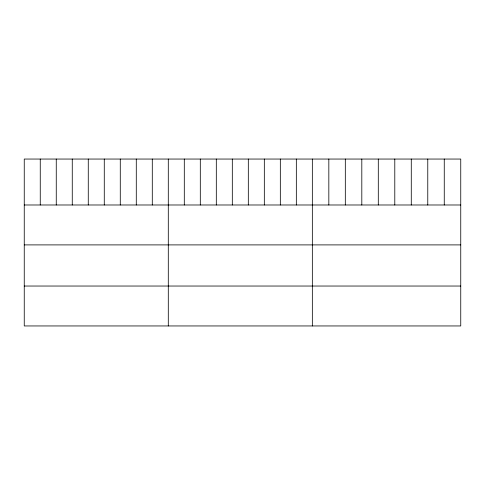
<?xml version="1.0" encoding="UTF-8"?>
<svg xmlns="http://www.w3.org/2000/svg" width="485" height="485" viewBox="0 0 485 485"><rect width="100%" height="100%" fill="white"/><g stroke="black" fill="none" stroke-linecap="round" stroke-linejoin="round"><path stroke-width="0.73" d="M460.75 204.985L460.75 325.95L24.25 325.95L24.25 159.05L460.75 159.05L460.75 204.985L24.25 204.985M24.25 244.901L460.75 244.901M24.25 286.035L460.75 286.035M444.26 159.05L444.26 204.985M427.77 159.05L427.77 204.985M411.28 159.05L411.28 204.985M394.79 159.05L394.79 204.985M378.3 159.05L378.3 204.985M361.81 159.05L361.81 204.985M345.32 159.05L345.32 204.985M328.83 159.05L328.83 204.985M312.34 159.05L312.34 325.95M296.335 159.05L296.335 204.985M280.33 159.05L280.33 204.985M264.325 159.05L264.325 204.985M248.32 159.05L248.32 204.985M232.315 159.05L232.315 204.985M216.31 159.05L216.31 204.985M200.305 159.05L200.305 204.985M184.3 159.05L184.3 204.985M168.295 159.05L168.295 325.95M152.29 159.05L152.29 204.985M136.285 159.05L136.285 204.985M120.28 159.05L120.28 204.985M104.275 159.05L104.275 204.985M88.27 159.05L88.27 204.985M72.265 159.05L72.265 204.985M56.26 159.05L56.26 204.985M40.255 159.05L40.255 204.985"/></g></svg>
